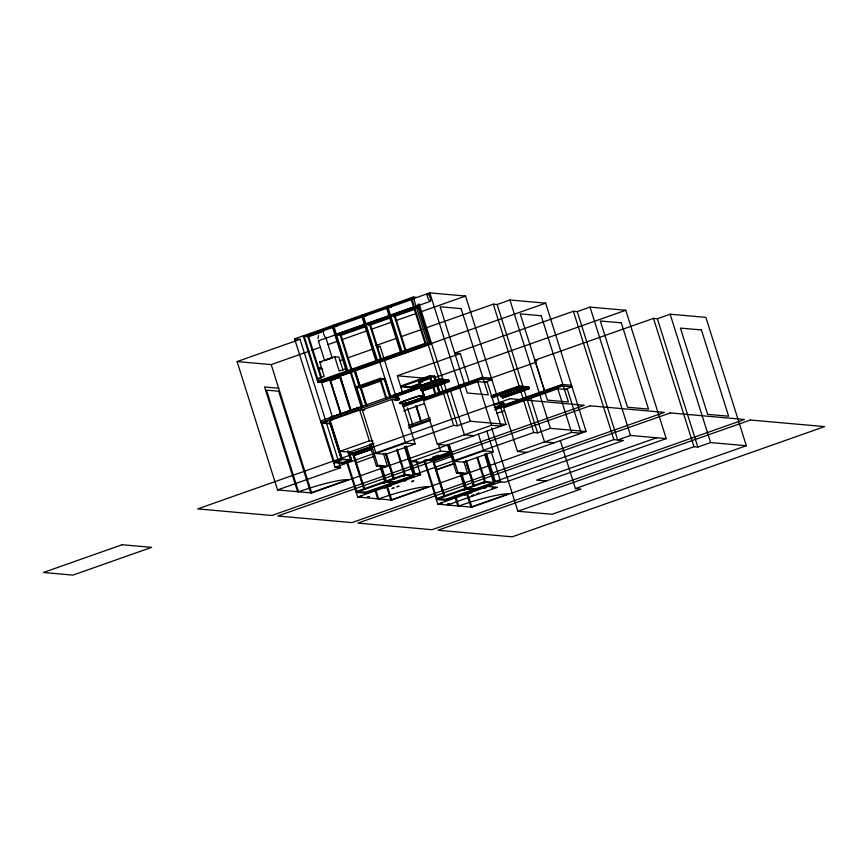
<?xml version="1.0" encoding="UTF-8"?>
<svg xmlns="http://www.w3.org/2000/svg" width="868" height="868" viewBox="0 0 868 868"><rect width="100%" height="100%" fill="white"/><g stroke="black" fill="none" stroke-linecap="round" stroke-linejoin="round"><path stroke-width="1.3" d="M318.003 338.672L318.513 335.482M481.924 377.493L482.315 378.882L491.928 379.739L484.268 382.441M324.632 360.719L318.382 340.972L321.746 339.41L326.14 338.52L332.325 358.202M562.041 384.513L562.431 385.989L572.045 386.846L564.374 389.548M399.486 402.969L400.322 402.481M399.725 402.85L400.81 402.285A49.78 5.892 -17.5 0 1 416.846 396.622M421.685 388.669L420.6 389.222M424.528 396.806L423.313 397.425A50.051 5.924 -17.5 0 1 407.19 403.121L404.814 403.696A50.051 5.924 -17.5 0 1 399.551 403.229L400.766 402.546A50.051 5.924 -17.5 0 1 416.89 396.86L419.266 396.275A50.051 5.924 -17.5 0 1 424.528 396.741L424.528 396.763M504.297 403.739L503.7 404.087M424.137 396.687L424.202 396.6A49.78 5.892 -17.5 0 0 418.962 396.101L419.179 396.025A50.051 5.924 -17.5 0 1 424.441 396.481M360.47 491.342L359.873 491.613M361.923 495.964L359.938 496.583L361.934 495.899M369.291 496.615L367.316 497.245L369.301 496.55M387.963 481.501L389.992 480.861L389.309 481.23M386.52 487.284L384.622 487.914L386.531 487.219M390.524 483.943L392.444 483.248M389.428 486.123L391.457 485.483L389.439 486.167M392.434 483.324L390.795 483.899M402.73 476.293L404.759 475.653L404.065 476.033M397.36 481.588L395.374 482.207L397.37 481.512M393.898 487.946L391.945 488.565L393.909 487.87M398.813 486.21L396.806 486.829L398.824 486.134M406.202 480.34L404.293 480.97L406.213 480.275M411.551 481.566L413.58 480.926M413.591 480.981L411.595 481.621M438.557 499.024L440.586 498.384L439.718 498.818M445.924 499.675L447.953 499.035L446.879 499.534M447.378 504.297L449.418 503.657L447.421 504.351M463.154 490.344L465.183 489.704L463.23 490.398M475.447 489.259L477.476 488.63L476.499 489.096M482.836 483.4L484.865 482.76L484.084 483.172M471.986 495.617L474.015 494.977L472.018 495.671M484.29 488.022L486.319 487.382L484.366 488.076M492.221 483.487L491.158 483.921M491.657 488.673L493.686 488.044M493.686 488.109L491.7 488.727M496.876 395.428A50.051 5.924 -17.5 0 1 502.127 395.895L501.878 396.014A49.78 5.892 -17.5 0 0 496.648 395.515L496.268 395.569M421.164 389.276L421.772 388.907A49.78 5.892 -17.5 0 0 417.942 388.332A50.051 5.924 -17.5 0 1 422.022 388.788L421.349 389.244M424.116 396.784L424.43 396.492M423.486 397.023L424.278 396.698M501.878 396.144L501.281 396.383L501.791 396.188M406.593 403.023L407.103 402.861A50.051 5.924 -17.5 0 0 423.237 397.164L424.018 396.839M393.41 395.352L394.376 394.962M500.955 396.231L501.791 395.754A49.78 5.892 -17.5 0 0 498.601 395.179M503.755 404.108L503.212 404.282A49.78 5.892 -17.5 0 1 494.424 407.493M525.151 388.463L524.391 388.755M400.398 402.405L400.68 402.329A50.051 5.924 -17.5 0 1 416.814 396.6L418.192 396.199M423.519 397.056L423.107 397.175A49.78 5.892 -17.5 0 1 407.07 402.839L406.918 402.882M393.746 395.374L394.463 395.222M393.985 395.352L402.209 392.488M420.947 389.841L444.666 381.497M421.598 391.142L444.839 382.94C451.49 381.074 438.449 380.585 436.029 382.159L392.748 397.674L399.052 398.314M500.966 396.687L524.706 388.419M502.561 397.945L524.956 390.047C531.607 388.191 518.478 387.714 516.135 389.265L492.894 397.468M326.368 422.792L340.527 467.711L335.081 467.234L294.61 338.878L413.179 297.051L417.031 297.388L429.823 292.874L465.541 296.053L506.011 424.398L311.688 492.959L277.554 489.932L237.094 361.576L300.068 339.355L325.554 420.221M319.413 381.117L322.777 381.41L350.813 371.526L346.332 371.124L318.285 381.019L304.201 336.35L332.249 326.455L335.612 326.759M347.808 370.603L375.855 360.708L380.336 361.11L352.289 371.005L347.808 370.603L333.724 325.934L361.772 316.039L365.135 316.343M363.247 315.518L386.369 307.37L400.452 352.028L404.933 352.43L381.811 360.589L377.33 360.187L363.247 315.518L366.611 315.822M417.465 305.471L429.53 343.75L406.408 351.909L401.927 351.507L387.844 306.849L410.965 298.69L414.329 298.983M417.975 304.473L430.517 344.26L322.278 382.441L317.796 382.05L303.225 335.84L307.706 336.241L332.314 327.561M361.826 317.146L337.229 325.825L332.748 325.424L347.309 371.634L351.8 372.036L340.061 334.809M386.423 308.466L366.752 315.409L362.26 315.008L376.831 361.218L381.312 361.62L369.584 324.393M388.886 307.597L412.257 299.351M304.201 336.35L308.693 336.751L321.442 332.249M388.951 315.583L365.829 323.742L370.321 324.133L389.786 317.265M326.216 338.097L430.365 301.348M364.603 325.033L336.556 334.918L341.048 335.319L365.265 326.78M366.079 324.513L389.2 316.353M365.016 326.01L340.798 334.549L336.317 334.147L364.354 324.263L370.56 324.903L390.036 318.035M414.394 308.585L394.918 315.453L390.437 315.062L413.559 306.903L418.04 307.305M414.633 309.355L395.157 316.223L390.676 315.833L413.797 307.673L418.278 308.075M237.094 361.576L271.217 364.603L309.127 351.225M311.655 350.336L320.509 347.211M328.093 344.542L336.936 341.417M341.992 339.638L366.177 331.099M371.276 329.308L391.652 322.115M396.752 320.314L415.859 313.576M419.689 312.23L465.541 296.053M322.581 382.159L318.415 381.79L317.438 378.708L324.209 376.321L319.695 361.999L334.701 356.705L338.856 357.074L343.001 370.202M375.996 345.54L397.674 337.891M401.493 336.545L421.891 329.341M424.441 328.44L493.284 304.158L497.136 304.494L509.928 299.992L545.657 303.16L586.128 431.504L391.793 500.066L357.67 497.038L346.332 461.103M318.458 368.238L320.976 367.348M339.865 360.687L343.641 359.352M347.428 358.017L372.611 349.131M377.656 347.363L380.173 346.473L395.548 395.244M377.33 360.187L400.452 352.028M401.927 351.507L425.049 343.359L429.53 343.75M317.796 382.05L426.025 343.869L430.517 344.26M356.379 369.931L395.558 356.108M398.086 355.218L424.626 345.855M425.906 345.399L545.657 303.16M317.764 381.942L322.245 382.343L351.768 371.927L347.276 371.526M327.366 380.314L330.046 380.553L340.072 377.016M339.301 377.504L330.534 380.596L340.592 412.506M385.11 378.763L380.379 378.339L355.782 387.019L360.502 387.443M362.661 406.235L356.759 387.529L379.88 379.37L384.372 379.772L389.873 397.229M424.018 460.507L437.776 504.145L471.899 507.172L666.233 438.622L625.763 310.267L590.034 307.098L577.242 311.612L573.401 311.265L454.832 353.092L460.279 353.58L469.176 381.811M360.263 387.421L381.171 380.043M356.759 387.529L361.251 387.931L380.716 381.063M402.568 392.477L397.305 375.79L460.279 353.58M436.409 381.204L434.781 376.072L430.061 375.649L400.539 386.065L412.821 387.15M435.259 380.9L434.054 377.081L429.562 376.679L400.788 386.835L410.152 387.66L420.177 384.133M431.548 377.96L419.049 382.365L418.799 381.594L429.779 377.83M433.957 377.927L625.763 310.267M420.177 383.385L410.152 386.911L410.965 389.482M410.64 387.703L420.654 384.166M329.775 417.682L358.799 407.45L329.775 417.682L332.194 417.899M320.52 421.023L439.078 379.197L448.691 380.043L439.002 378.936L389.884 396.557M410.575 389.428L417.465 386.998M418.333 386.694L420.047 386.086M420.915 385.783L422.629 385.175M423.497 384.871L425.211 384.264M426.079 383.96L432.101 381.833M432.969 381.529L434.846 380.933M347.645 450.785L350.477 459.769L343.099 462.373L334.126 461.581L321.985 423.074L329.363 420.47L341.645 459.639M330.176 420.47L359.699 410.054L363.301 410.369M402.231 402.85L415.175 443.928L385.652 454.344L376.05 453.487L362.281 409.848L391.804 399.432L399.009 400.072M420.796 389.32L443.179 381.432M420.861 389.58L444.123 381.377M421.11 389.602L444.709 381.388M394.039 399.898L399.139 398.097M420.806 390.459L448.854 380.564L448.572 380.043M395.634 400.474L399.464 399.128M422.412 391.034L449.179 381.584L448.854 380.564M402.817 405.291L481.99 377.352L491.451 378.198L488.89 379.099M402.817 405.79L482 377.851M544.648 391.001L534.938 360.198L653.506 318.372L657.347 318.719L670.139 314.205L705.868 317.373L746.339 445.729L552.005 514.279L517.881 511.252L491.57 427.826M403.143 406.81L482.315 378.882M437.363 444.373L491.483 425.287L501.096 426.134L487.339 382.495L477.726 381.649L423.606 400.734L437.363 444.373L446.977 445.23M488.749 378.904L536.608 362.021M403.815 410.824L424.246 403.609M491.353 395.841L519.107 386.043L528.721 386.9L529.285 388.701L502.518 398.141M408.275 425.428L429.942 417.79M490.843 396.296L519.194 386.303L528.688 387.171M492.406 395.927L495.151 395.027L492.644 395.949M501.02 392.889L502.897 392.293M503.603 391.978L505.48 391.381M506.185 391.067L508.062 390.481M501.259 392.911L502.984 392.303M503.841 392L505.567 391.392M506.424 391.088L508.149 390.481M373.012 441.172L369.41 440.857L339.898 451.273L349.511 452.119L374.108 443.45M408.763 426.969L430.43 419.331M491.624 397.739L519.672 387.844L529.285 388.701M408.817 428.098L429.725 420.72M500.901 396.437L523.285 388.538M501.053 396.947L524.814 388.495M502.192 397.11L528.959 387.671M371.471 446.488L352.549 453.172L363.985 489.422M370.452 446.955L352.799 453.183L364.224 489.444M370.755 447.031L353.2 453.226L348.394 452.792M348.404 453.226L353.536 453.671L371.385 447.378M334.126 461.581L341.504 458.977L350.477 459.769M351.692 460.3L342.48 459.487L333.627 462.611L342.838 463.425L351.692 460.3L348.914 451.469M372.285 449.06L353.363 455.733L372.524 449.081M495.693 407.895L562.106 384.459L571.556 385.305M495.693 408.394L562.106 384.958M342.6 463.404L351.453 460.279L348.6 451.241M494.738 409.87L562.431 385.989M335.081 467.234L453.649 425.407L457.501 425.743L470.282 421.23L506.011 424.398M517.469 451.479L571.589 432.394L581.202 433.24L567.444 389.602L557.831 388.755L503.711 407.841L517.469 451.479L527.082 452.336M376.05 453.487L405.562 443.071L415.175 443.928M277.554 489.932L340.527 467.711M374.075 456.416L355.869 462.948M496.691 413.428L504.351 410.716M369.518 444.199L376.365 465.899L377.84 465.378L387.454 466.224L383.428 453.465M450.275 451.946L440.662 451.089L411.15 461.505L420.763 462.351L450.275 451.946L447.845 444.242M432.318 457.295L438.687 455.038M451.11 453.769L432.665 460.279L444.091 496.539M450.861 454.138L433.306 460.333L426.09 459.693M425.949 460.105L433.642 460.789L451.49 454.485M452.391 456.167L433.707 462.861M356.705 491.386L384.752 481.49L393.714 482.293L365.678 492.178L356.705 491.386L347.395 461.863M381.367 465.574L386.227 480.97L404.423 474.546L413.396 475.349L404.499 447.107M405.464 446.846L414.622 475.881L405.41 475.056L356.205 492.416L365.417 493.23L383.873 486.72M406.289 446.098L415.197 474.34L533.755 432.514L537.607 432.85L550.399 428.336L586.128 431.504M413.396 475.349L395.19 481.773L386.227 480.97M448.919 444.6L454.181 461.288L483.704 450.872L493.317 451.729L486.839 431.19M365.178 493.208L383.634 486.709M386.086 485.841L414.383 475.859L405.009 446.141M388.788 484.995L386.325 485.863L390.828 499.979L428.217 486.785A41.197 4.883 -17.5 0 0 378.654 498.905L375.41 488.608M391.251 484.127L414.622 475.881M357.67 497.038L420.644 474.818L416.184 460.702M454.181 463.523L435.736 470.033L454.431 463.545M493.317 451.729L463.794 462.145L454.181 461.288M447.617 444.926L456.47 473.006L457.946 472.485L467.559 473.342L463.935 461.852M424.669 459.986L436.81 498.492L464.857 488.597L459.997 473.201M461.472 472.68L466.333 488.076L484.528 481.664L493.501 482.456L484.604 454.214M485.57 453.953L494.727 482.988L485.516 482.174L436.311 499.523L445.534 500.337M495.303 481.447L613.86 439.62L623.474 440.467L504.916 482.304L495.303 481.447L486.395 453.204M493.501 482.456L475.306 488.879L466.333 488.076M445.284 500.326L470.13 491.668M472.344 490.778L494.727 482.988M666.233 438.622L630.504 435.443L617.712 439.957L577.242 311.612M437.776 504.145L500.749 481.924L491.44 452.412M447.389 505.002L497.57 487.295L487.957 486.438M656.62 437.765L536.576 480.113L546.189 480.97M560.435 441.063L575.408 488.554L693.977 446.727L697.818 447.063L710.61 442.561L746.339 445.729M517.881 511.252L580.855 489.042L575.408 488.554M435.703 380.379L437.092 379.956M515.809 387.497L517.556 387.139M469.328 488.369C471.791 487.328 466.181 489.075 469.132 488.434M496.952 403.728A49.78 5.892 -17.5 0 0 493.306 404.944A50.051 5.924 -17.5 0 1 496.919 403.707L497.429 403.544M328.332 359.005L324.719 360.502L331.142 358.267L328.636 358.907M471.574 490.832L472.55 490.366L471.487 490.854M384.101 483.064L383.113 483.292L385.077 482.597M483.888 483.226L482.868 483.454M439.512 498.883L438.59 499.078M436.561 380.39L437.168 380.108M406.615 402.98L405.899 403.208M516.666 387.497L517.274 387.215M497.407 403.587L499.111 403.153A49.78 5.892 -17.5 0 1 504.297 403.674M516.872 387.432L517.827 387.074M406.3 403.067L405.573 403.294M415.349 388.647L416.369 388.419M497.874 403.457L498.449 403.273M517.198 387.063L517.751 386.933M490.854 484.008L490.279 484.105L492.232 483.422M476 489.237L475.48 489.313M446.575 499.621L446 499.729M418.072 396.275L418.767 396.079M405.844 403.186L405.031 403.403A49.78 5.892 -17.5 0 1 399.736 402.893M418.213 396.242L419.005 396.036M358.82 491.928L360.48 491.277M405.573 403.251L404.922 403.414M498.449 403.316L499.284 403.132A50.051 5.924 -17.5 0 1 504.547 403.587L503.342 404.238A50.051 5.924 -17.5 0 1 494.5 407.504M405.443 403.273L404.738 403.436A50.051 5.924 -17.5 0 1 399.475 402.969M496.149 395.591L496.865 395.428M518.532 386.922L519.238 386.846M319.044 341.026L318.415 341.005M438.785 379.761L439.62 381.28M415.946 298.06L411.465 297.659L426.025 343.869M391.349 306.729L386.857 306.339L401.428 352.538L405.92 352.94L394.18 315.713M387.844 306.849L391.208 307.142M387.486 307.467L389.732 307.663M333.724 325.934L337.088 326.238M294.61 338.878L300.068 339.355M376.896 346.18L380.173 346.473M534.938 360.198L537.118 360.394M319.695 361.999L321.778 362.184M351.073 368.64L354.676 368.954M318.534 368.802L322.538 369.16M397.305 375.79L423.736 378.133M525.411 387.399L526.29 387.475M351.117 372.09L346.95 371.721L345.974 368.64L339.214 371.027L334.701 356.705M449.179 381.584L439.566 380.737L320.997 422.564L330.61 423.421M422.228 381.573L419.537 381.334L420.752 385.186M418.799 381.594L422.705 381.942M332.715 380.043L330.046 379.804L340.972 414.459M317.438 378.708L319.522 378.893M395.255 395.906L397.902 396.144M395.092 396.253L398.173 396.524M393.714 396.351L398.119 396.741M393.855 396.394L397.815 396.741M393.41 396.611L398.217 397.045M278.661 388.224L264.566 386.965L297.583 491.711M362.281 409.848L364.69 410.065M332.422 419.667L329.862 419.439L342.48 459.487M474.036 435.682L464.423 434.825L450.666 391.186M554.142 442.788L544.529 441.942L530.771 398.293M321.985 423.074L330.958 423.866M376.365 465.899L385.978 466.745M456.47 473.006L466.083 473.863M415.197 474.34L420.644 474.818M466.138 488.717L473.83 489.4L445.783 499.295L436.81 498.492M394.94 482.825L385.728 482L380.434 465.205M475.046 489.932L465.834 489.107L460.539 472.322M670.139 314.205L710.61 442.561M657.347 318.719L697.818 447.063M653.506 318.372L693.977 446.727M590.034 307.098L630.504 435.443M573.401 311.265L613.86 439.62M557.831 388.755L571.589 432.394M509.928 299.992L550.399 428.336M526.594 388.441L526.778 389.016M524.467 388.506L524.956 390.047M497.136 304.494L537.607 432.85M493.284 304.158L533.755 432.514M515.863 388.397L516.135 389.265M477.726 381.649L491.483 425.287M485.331 453.931L494.489 482.966M478.442 434.195L483.704 450.872M429.823 292.874L470.282 421.23M477.78 457.62L485.516 482.174M476.847 457.273L484.528 481.664M446.271 380.661L446.673 381.909M444.394 381.497L444.839 382.94M419.049 303.811L457.501 425.743M466.398 460.637L474.091 485.028M465.899 460.897L473.852 486.145M465.649 460.875L473.613 486.123M413.179 297.051L453.649 425.407M410.965 298.69L425.049 343.359M437.624 385.056L440.043 392.748M434.542 376.05L436.159 381.182M437.374 385.034L439.805 392.727M435.823 381.486L436.029 382.159M436.864 386.01L438.882 392.39M467.418 492.948L471.899 507.172M430.061 375.649L432.08 382.061M433.707 387.204L436.127 394.897M466.474 492.937L470.933 507.086L508.322 493.903A41.197 4.883 -17.5 0 0 458.76 506.011L455.516 495.715M429.562 376.679L431.179 381.779M432.785 386.889L435.194 394.549M449.092 444.405L457.946 472.485M419.776 381.356L420.991 385.208M422.618 390.34L425.038 398.043M422.369 390.329L424.799 398.021M419.038 381.616L420.253 385.468M422.282 391.891L424.3 398.303M438.231 443.385L440.662 451.089M454.539 495.574L457.805 505.925M394.745 314.9L406.007 350.629M393.443 315.974L393.681 316.744M416.673 406.853L420.698 419.613M433.642 460.789L444.568 495.444M416.228 406.17L421.078 421.566M415.794 405.53L420.622 420.839M432.904 460.3L444.329 496.55M405.801 402.752L406.615 405.313M407.417 407.884L412.68 424.571M370.148 323.58L381.41 359.309M392.672 397.099L392.879 397.772M368.846 324.654L369.084 325.424M391.804 399.432L405.562 443.071M379.576 361.392L390.665 396.405M384.86 378.741L390.426 396.383M361.772 316.039L375.855 360.708M380.379 378.339L386.737 398.51M379.88 379.37L386.173 399.323M397.262 449.223L405.41 475.056M396.741 450.166L404.423 474.546M386.293 453.53L394.387 479.201M385.783 453.79L393.746 479.038M385.327 453.085L393.508 479.017M361.251 387.931L366.752 405.389M355.088 370.245L366.47 406.343M354.838 370.224L366.231 406.322M353.949 369.963L359.178 386.553M340.625 333.996L351.887 369.725M386.9 484.55L391.793 500.066M351.171 372.394L362.14 407.19M350.26 372.122L361.533 407.851M379.891 466.094L384.752 481.49M370.994 443.678L377.84 465.378M359.699 410.054L369.41 440.857M332.249 326.455L346.332 371.124M340.082 375.54L351.41 411.475M339.833 375.519L351.171 411.454M339.345 375.801L350.271 410.455M374.835 489.758L377.689 498.818M353.536 453.671L364.864 489.617M330.046 380.553L340.918 415.012M308.693 336.751L321.572 377.591M307.706 336.241L321.062 378.6M321.247 381.519L332.574 417.454M331.359 425.157L341.471 457.241M329.97 423.356L341.406 459.617M271.217 364.603L311.688 492.959M326.596 337.305A4.069 1.107 70.6 0 1 324.968 336.99A4.069 1.107 70.6 0 1 323.221 331.945A4.069 1.107 70.6 0 1 324.372 330.882M400.181 393.616A49.78 5.892 -17.5 0 1 400.669 393.432M407.092 391.121A49.78 5.892 -17.5 0 1 412.767 389.179M417.866 388.083A49.78 5.892 -17.5 0 1 421.674 388.614M410.249 390.318A49.78 5.892 -17.5 0 1 413.374 389.265A50.051 5.924 -17.5 0 0 410.195 390.296M397.945 395.461A49.78 5.892 -17.5 0 1 397.739 395.396M397.935 395.613A50.051 5.924 -17.5 0 1 397.208 395.363M495.085 407.58A50.051 5.924 -17.5 0 0 503.418 404.531L504.644 403.87A50.051 5.924 -17.5 0 0 499.382 403.381L497.006 403.967A50.051 5.924 -17.5 0 0 494.38 404.835M492.872 396.285A49.78 5.892 -17.5 0 1 493.404 396.112M493.48 396.372A49.78 5.892 -17.5 0 1 494 396.199A50.051 5.924 -17.5 0 0 493.436 396.351M365.84 492.547L367.848 491.928L365.84 492.547M410.119 476.933L412.126 476.315L410.119 476.933M440.033 503.624L442.04 503.006L440.033 503.624M464.63 494.944L466.659 494.38L464.705 494.901M469.555 493.208L471.563 492.59L469.555 493.208M476.923 493.859L478.93 493.241L476.923 493.859M470.847 490.821L472.528 490.355L470.89 490.811M510.102 398.694L197.698 508.908L271.868 515.494L584.283 405.28L510.102 398.694M122.117 544.735L43.4 572.5L72.901 575.126L151.629 547.35L122.117 544.735M348.111 479.678L310.722 492.872L278.671 391.218L266.498 390.133L298.549 491.787A41.197 4.883 -17.5 0 1 348.111 479.678M590.207 405.801L277.803 516.015L351.985 522.601L664.389 412.387L590.207 405.801M670.313 412.918L357.909 523.122L432.09 529.708L744.494 419.494L670.313 412.918M750.419 420.025L438.014 530.229L512.196 536.815L824.6 426.6L750.419 420.025M461.103 308.628L440.119 306.762L467.309 393.02L488.304 394.886L461.103 308.628M541.209 315.735L520.225 313.88L547.415 400.126L568.41 401.993L541.209 315.735M621.314 322.842L600.33 320.986L627.521 407.233L648.515 409.099L621.314 322.842M701.42 329.949L680.436 328.093L707.637 414.34L728.621 416.206L701.42 329.949M427.349 295.825A4.069 1.107 70.6 0 0 430.268 301.391A4.069 1.107 70.6 0 0 429.237 295.413A4.069 1.107 70.6 0 0 427.349 295.825"/></g></svg>
